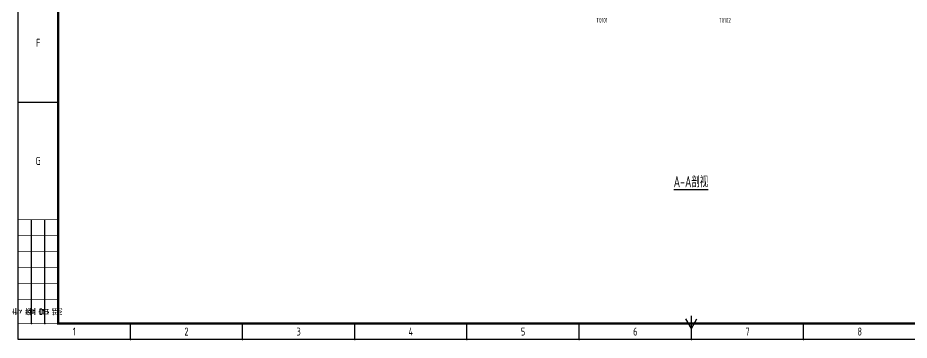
# Model space of a CAD drawing. Header units: millimetres. Extents: x 2250 to 7274, y 852 to 2251.
# Drawn here: x 2250 to 2807, y 852 to 1054 of the extents above; entities that cross this region are included whole.
import ezdxf

# ---------------------------------------------------------------- set-up
doc = ezdxf.new("R2010")
doc.units = ezdxf.units.MM
for name, color, linetype, lineweight in [('05-图框与标题栏', 7, 'Continuous', 25), ('13-文本', 7, 'Continuous', 25), ('14-文本', 7, 'Continuous', 25)]:
    doc.layers.add(name, color=color, linetype=linetype, lineweight=lineweight)
doc.styles.add('5-gbcbig', font='gbenor.shx', dxfattribs={"width": 0.7, "height": 5, "bigfont": 'gbcbig.shx'})
doc.styles.add('HGCAD', font='gbenor.shx', dxfattribs={"width": 0.75, "bigfont": 'gbcbig.shx'})
doc.styles.add('国标英文+数字', font='gbenor.shx', dxfattribs={"width": 0.7, "height": 3})
doc.styles.add('工程字', font='gbenor.shx', dxfattribs={"bigfont": 'gbcbig.shx'})

msp = doc.modelspace()

# ---------------------------------------------------------------- linework, layer by layer
at = {"layer": '05-图框与标题栏'}
for p, q in [((2250.188, 852.64), (2250.188, 1446.64)), ((2250.188, 1001.14), (2275.188, 1001.14)), ((2258.522, 862.64), (2258.522, 927.64)), ((2266.855, 862.64), (2266.855, 927.64)), ((2670.688, 859.64), (2667.224, 865.64)), ((2670.688, 859.64), (2674.152, 865.64)), ((2320.272, 852.64), (2320.272, 862.64)), ((2390.355, 852.64), (2390.355, 862.64)), ((2460.438, 852.64), (2460.438, 862.64)), ((2530.522, 852.64), (2530.522, 862.64)), ((2600.605, 852.64), (2600.605, 862.64)), ((2740.772, 852.64), (2740.772, 862.64)), ((3091.188, 852.64), (2250.188, 852.64))]:
    msp.add_line(p, q, dxfattribs=at)
at = {"layer": '05-图框与标题栏', "const_width": 1.4}
msp.add_lwpolyline([(2275.188, 1436.64), (2275.188, 862.64), (3081.188, 862.64), (3081.188, 1436.64)], close=True, dxfattribs=at)
at = {"layer": '05-图框与标题栏'}
for points, const_width in [([(2275.188, 927.64), (2250.188, 927.64)], 0.4), ([(2275.188, 917.64), (2250.188, 917.64)], 0.4), ([(2275.188, 907.64), (2250.188, 907.64)], 0.4), ([(2275.188, 897.64), (2250.188, 897.64)], 0.4), ([(2275.188, 887.64), (2250.188, 887.64)], 0.4), ([(2275.188, 877.64), (2250.188, 877.64)], 0.4), ([(2670.688, 852.64), (2670.688, 867.64)], 0.8), ([(2275.188, 862.64), (2250.188, 862.64)], 0.4)]:
    msp.add_lwpolyline(points, dxfattribs=dict(at, const_width=const_width))
for p in [(2258.522, 862.64), (2266.855, 862.64), (2320.272, 852.64), (2390.355, 852.64), (2460.438, 852.64), (2530.522, 852.64), (2600.605, 852.64), (2670.688, 852.64), (2740.772, 852.64)]:
    msp.add_point(p, dxfattribs=at)

# ---------------------------------------------------------------- texts
at = {"layer": '05-图框与标题栏', "char_height": 5, "attachment_point": 5, "style": '5-gbcbig'}
for s, width, insert in [('F', 25, (2262.688, 1038.265)), ('G', 25, (2262.688, 964.39)), ('1', 70.08333, (2285.23, 857.64)), ('2', 70.08333, (2355.313, 857.64)), ('3', 70.08333, (2425.397, 857.64)), ('4', 70.08333, (2495.48, 857.64)), ('5', 70.08333, (2565.563, 857.64)), ('6', 70.08333, (2635.647, 857.64)), ('7', 70.08333, (2705.73, 857.64)), ('8', 70.08333, (2775.813, 857.64))]:
    msp.add_mtext_dynamic_manual_height_columns(s, width=width, gutter_width=25, heights=[0], dxfattribs=dict(at, insert=insert))
at = {"layer": '05-图框与标题栏', "char_height": 5, "attachment_point": 5, "rotation": 90, "style": '工程字'}
for s, insert in [('专业', (2254.355, 870.14)), ('签字', (2262.688, 870.14)), ('日期', (2271.022, 870.14))]:
    msp.add_mtext_dynamic_manual_height_columns(s, width=8.33333, gutter_width=25, heights=[0], dxfattribs=dict(at, insert=insert))
at = {"layer": '13-文本', "char_height": 3, "attachment_point": 5, "style": '国标英文+数字'}
for s, insert in [('T0101', (2614.798, 1052.383)), ('T0102', (2691.593, 1052.383))]:
    msp.add_mtext_dynamic_manual_height_columns(s, width=20.34727, gutter_width=25, heights=[0], dxfattribs=dict(at, insert=insert))
at = {"layer": '14-文本', "ltscale": 0.1, "insert": (2659.626, 954.915), "char_height": 7, "attachment_point": 1, "style": 'HGCAD'}
msp.add_mtext_dynamic_manual_height_columns('{\\LA-A剖视}', width=106.66507, gutter_width=15, heights=[0], dxfattribs=at)

doc.saveas('drawing.dxf')
